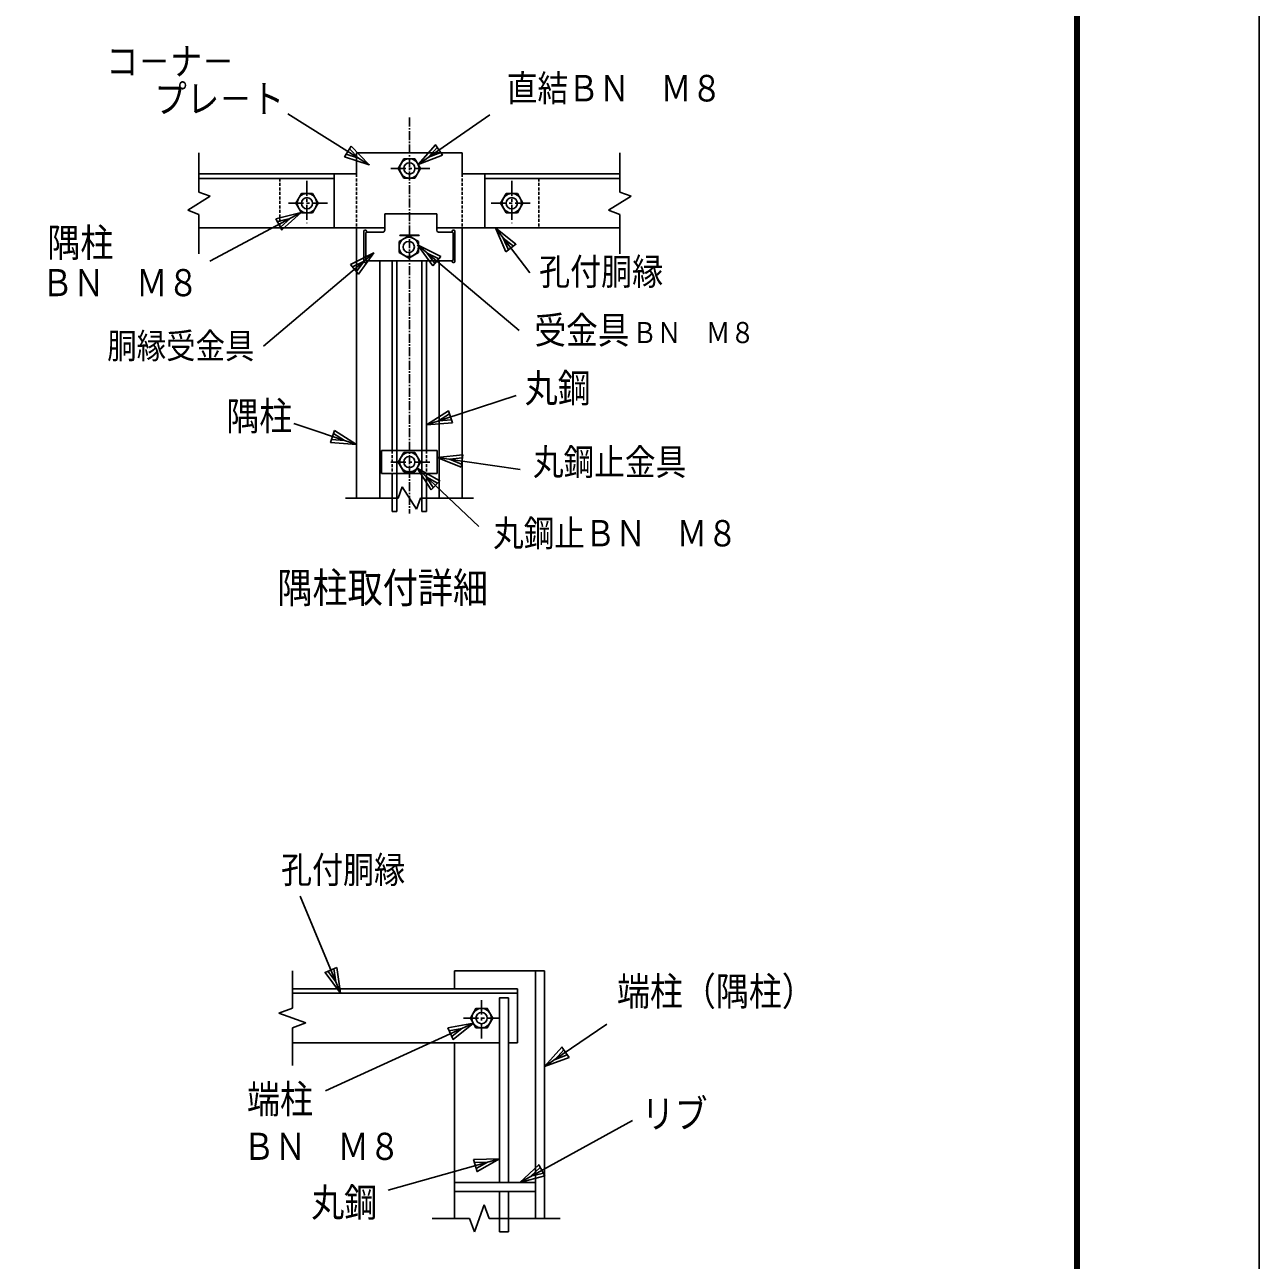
# Model space of a CAD drawing. Units: millimetres, scale not verified. Extents: x -4455 to 4455, y -3150 to 3150.
# Drawn here: x 2399 to 4455, y -399 to 1659 of the extents above; entities that cross this region are included whole.
import ezdxf
from ezdxf.enums import TextEntityAlignment as Align

# ---------------------------------------------------------------- set-up
doc = ezdxf.new("R2010")
doc.units = ezdxf.units.MM
doc.header["$LTSCALE"] = 20
for name, pattern in [('USER1', [1.125, 0.75, -0.125, 0.125, -0.125]), ('USER2', [2, 1.25, -0.25, 0.25, -0.25]), ('USER3', [0.375, 0.25, -0.125])]:
    doc.linetypes.add(name, pattern=pattern)
for name, color, linetype, lineweight in [('0-0_1', 7, 'Continuous', 25), ('0-2_0', 4, 'Continuous', 25), ('0-7_WAKU', 7, 'Continuous', 25)]:
    doc.layers.add(name, color=color, linetype=linetype, lineweight=lineweight)
doc.styles.add('ＭＳ ゴシック', font='')
doc.styles.get('ＭＳ ゴシック').set_extended_font_data('MS Gothic')

# ---------------------------------------------------------------- blocks, each defined once
blk = doc.blocks.new('C1')
at = {"layer": '0-0_1', "color": 4}
blk.add_line((149239.8, 63312.4), (147893.2, 66544.7), dxfattribs=at)
blk.add_lwpolyline([(149110.6, 64168.6), (149239.8, 63312.4), (148722.9, 64007.1)], close=True, dxfattribs=at)
blk.add_lwpolyline([(149013.7, 64128.2), (149078.3, 63700.1), (148819.8, 64047.5)], dxfattribs=at)
blk = doc.blocks.new('C2')
at = {"layer": '0-0_1', "color": 4}
blk.add_line((155209.2, 57012.4), (158967.7, 59078.5), dxfattribs=at)
blk.add_lwpolyline([(156046.5, 57233.1), (155209.2, 57012.4), (155844.1, 57601.1)], close=True, dxfattribs=at)
blk.add_lwpolyline([(155995.9, 57325.1), (155577.3, 57214.8), (155894.7, 57509.1)], dxfattribs=at)
blk = doc.blocks.new('C3')
at = {"layer": '0-0_1', "color": 4}
blk.add_line((154537.7, 57803.2), (150827.6, 56757.6), dxfattribs=at)
blk.add_lwpolyline([(153672.3, 57777.5), (154537.7, 57803.2), (153786.2, 57373.2)], close=True, dxfattribs=at)
blk.add_lwpolyline([(153700.8, 57676.4), (154133.5, 57689.3), (153757.7, 57474.3)], dxfattribs=at)
blk = doc.blocks.new('C4')
at = {"layer": '0-0_1', "color": 4}
blk.add_line((153663.4, 62317.5), (148739.3, 60062.2), dxfattribs=at)
blk.add_lwpolyline([(152812.2, 62158.7), (153663.4, 62317.5), (152987.1, 61776.8)], close=True, dxfattribs=at)
blk.add_lwpolyline([(152855.9, 62063.2), (153281.5, 62142.6), (152943.4, 61872.3)], dxfattribs=at)
blk = doc.blocks.new('C11')
at = {"layer": '0-0_1', "color": 4}
blk.add_line((156037.7, 60874.7), (158113.3, 62287.1), dxfattribs=at)
blk.add_lwpolyline([(156850.4, 61173.6), (156037.7, 60874.7), (156614.1, 61520.9)], close=True, dxfattribs=at)
blk.add_lwpolyline([(156791.3, 61260.4), (156385, 61111), (156673.1, 61434.1)], dxfattribs=at)
blk = doc.blocks.new('C60')
at = {"layer": '0-0_1', "color": 4}
blk.add_line((147929, 89326), (145433.4, 86952.5), dxfattribs=at)
blk.add_lwpolyline([(147175.6, 88899.2), (147929, 89326), (147465.1, 88594.9)], close=True, dxfattribs=at)
blk.add_lwpolyline([(147248, 88823.2), (147624.7, 89036.5), (147392.7, 88671)], dxfattribs=at)
blk = doc.blocks.new('C59')
at = {"layer": '0-0_1', "color": 4}
blk.add_line((149771.7, 81596.7), (147678.7, 82303.1), dxfattribs=at)
blk.add_lwpolyline([(149042.9, 82064.3), (149771.7, 81596.7), (148908.6, 81666.3)], close=True, dxfattribs=at)
blk.add_lwpolyline([(149009.3, 81964.8), (149373.7, 81731), (148942.2, 81765.8)], dxfattribs=at)
blk = doc.blocks.new('C58')
at = {"layer": '0-0_1', "color": 4}
blk.add_line((151790.7, 80814.7), (154604.2, 80500.2), dxfattribs=at)
blk.add_lwpolyline([(152602.2, 80512.7), (151790.7, 80814.7), (152648.9, 80930.1)], close=True, dxfattribs=at)
blk.add_lwpolyline([(152613.9, 80617), (152208.1, 80768.1), (152637.2, 80825.7)], dxfattribs=at)
blk = doc.blocks.new('C57')
at = {"layer": '0-0_1', "color": 4}
blk.add_line((152432.7, 81393.2), (154867.7, 82777.5), dxfattribs=at)
blk.add_lwpolyline([(153266.7, 81625.8), (152432.7, 81393.2), (153059.1, 81990.9)], close=True, dxfattribs=at)
blk.add_lwpolyline([(153214.8, 81717), (152797.8, 81600.8), (153111, 81899.6)], dxfattribs=at)
blk = doc.blocks.new('C61')
at = {"layer": '0-0_1', "color": 4}
blk.add_line((150198, 90916.6), (147478.4, 92614), dxfattribs=at)
blk.add_lwpolyline([(149596.6, 91539.5), (150198, 90916.6), (149374.2, 91183.2)], close=True, dxfattribs=at)
blk.add_lwpolyline([(149541, 91450.4), (149841.7, 91138.9), (149429.8, 91272.2)], dxfattribs=at)
blk = doc.blocks.new('C54')
at = {"layer": '0-0_1', "color": 4}
blk.add_line((151826.1, 90932.7), (154214.1, 92582.3), dxfattribs=at)
blk.add_lwpolyline([(152636.6, 91237.4), (151826.1, 90932.7), (152397.9, 91582.9)], close=True, dxfattribs=at)
blk.add_lwpolyline([(152576.9, 91323.8), (152171.7, 91171.4), (152457.6, 91496.6)], dxfattribs=at)
blk = doc.blocks.new('C56')
at = {"layer": '0-0_1', "color": 4}
blk.add_line((152102.2, 84612), (155089.1, 85592.4), dxfattribs=at)
blk.add_lwpolyline([(152965.8, 84674.4), (152102.2, 84612), (152834.8, 85073.5)], close=True, dxfattribs=at)
blk.add_lwpolyline([(152933, 84774.2), (152501.2, 84742.9), (152867.5, 84973.7)], dxfattribs=at)
blk = doc.blocks.new('C55')
at = {"layer": '0-0_1', "color": 4}
blk.add_line((154403.9, 88812.4), (155542.3, 87321.5), dxfattribs=at)
blk.add_lwpolyline([(154746.8, 88017.4), (154403.9, 88812.4), (155080.6, 88272.3)], close=True, dxfattribs=at)
blk.add_lwpolyline([(154830.2, 88081.1), (154658.8, 88478.6), (154997.1, 88208.5)], dxfattribs=at)

msp = doc.modelspace()

# ---------------------------------------------------------------- linework, layer by layer
at = {"layer": '0-0_1', "color": 4, "linetype": 'USER1'}
msp.add_line((3039.36, 1504.55), (3039.36, 845.2), dxfattribs=at)
at = {"layer": '0-0_1', "color": 4}
for p, q in [((2688.82, 1380.54), (2688.82, 1446.04)), ((3389.9, 1380.54), (3389.9, 1446.04)), ((2688.82, 1380.54), (2707.44, 1373.76)), ((3389.9, 1380.54), (3408.52, 1373.76)), ((2670.19, 1350.07), (2707.44, 1373.76)), ((3371.27, 1350.07), (3408.52, 1373.76)), ((2670.19, 1350.07), (2688.82, 1343.29)), ((2688.82, 1277.79), (2688.82, 1343.29)), ((3371.27, 1350.07), (3389.9, 1343.29)), ((3389.9, 1277.79), (3389.9, 1343.29)), ((2980, 1279.08), (2796.33, 1123.99)), ((3091.87, 1273.4), (3053, 1292.47)), ((3053, 1292.47), (3222.07, 1149.71)), ((3053, 1292.47), (3078.32, 1257.36)), ((2944.52, 1256), (2963.95, 1265.54)), ((2963.95, 1265.54), (2951.29, 1247.98)), ((3078.32, 1257.36), (3091.87, 1273.4)), ((3020.73, 870.66), (3027.51, 889.29)), ((3051.2, 852.04), (3027.51, 889.29)), ((3020.73, 870.66), (2932.69, 870.66)), ((3051.2, 852.04), (3057.98, 870.66)), ((3146.02, 870.66), (3057.98, 870.66)), ((2844.62, 20.79), (2844.62, 83.16)), ((2822.12, 12.6), (2844.62, 20.79)), ((2822.12, 12.6), (2867.12, -3.78)), ((2844.62, -11.97), (2867.12, -3.78)), ((2844.62, -74.34), (2844.62, -11.97)), ((3147.68, -351.84), (3164.06, -306.84)), ((3172.25, -329.34), (3164.06, -306.84)), ((3139.49, -329.34), (3077.12, -329.34)), ((3147.68, -351.84), (3139.49, -329.34)), ((3290.71, -329.34), (3172.25, -329.34))]:
    msp.add_line(p, q, dxfattribs=at)
at = {"layer": '0-0_1'}
for p, q in [((3127.4, 1446.04), (2951.32, 1446.04)), ((2951.32, 1446.04), (2951.32, 1410.66)), ((3127.39, 1446.04), (3127.39, 1410.66)), ((3127.4, 1446.04), (3127.4, 1410.66)), ((3030.05, 1435.98), (3020.73, 1419.85)), ((3048.67, 1435.98), (3030.05, 1435.98)), ((2951.32, 1410.66), (2688.82, 1410.66)), ((2913.82, 1403.16), (2688.82, 1403.16)), ((2913.82, 1410.66), (2913.81, 1320.66)), ((3020.73, 1419.85), (3030.05, 1403.73)), ((3030.05, 1403.73), (3048.67, 1403.73)), ((3127.39, 1410.66), (3389.9, 1410.66)), ((3164.89, 1410.66), (3164.9, 1320.66)), ((3164.89, 1403.16), (3389.9, 1403.16)), ((2850.19, 1361.91), (2859.51, 1345.79)), ((2887.44, 1361.91), (2878.13, 1378.04)), ((2878.13, 1345.79), (2887.44, 1361.91)), ((3191.27, 1361.91), (3200.58, 1378.04)), ((3200.58, 1345.79), (3191.27, 1361.91)), ((3200.58, 1378.04), (3219.21, 1378.04)), ((3219.21, 1378.04), (3228.52, 1361.91)), ((3228.52, 1361.91), (3219.21, 1345.79)), ((2859.51, 1345.79), (2878.13, 1345.79)), ((3219.21, 1345.79), (3200.58, 1345.79)), ((2998.46, 1320.66), (2688.82, 1320.66)), ((2951.31, 1320.66), (2951.32, 870.66)), ((3389.9, 1320.66), (3084.88, 1320.66)), ((3127.4, 1320.66), (3127.4, 870.66)), ((3038.41, 1307.68), (3022.28, 1298.37)), ((3054.54, 1298.37), (3038.41, 1307.68)), ((3022.28, 1279.74), (3038.41, 1270.43)), ((3038.41, 1270.43), (3054.54, 1279.74)), ((2989.88, 1265.93), (2989.88, 870.66)), ((3010.87, 1265.93), (3010.87, 949.7)), ((3018.37, 1265.93), (3018.37, 848.16)), ((3060.34, 1265.93), (3060.34, 848.16)), ((3067.84, 1265.93), (3067.84, 949.7)), ((3088.83, 1265.93), (3088.83, 870.66)), ((3085.73, 949.7), (2992.98, 949.7)), ((2992.98, 949.7), (2992.98, 911.62)), ((3085.73, 949.7), (3085.73, 911.62)), ((3030.05, 946.79), (3020.73, 930.66)), ((3020.73, 930.66), (3030.05, 914.53)), ((3048.67, 946.79), (3030.05, 946.79)), ((3085.73, 911.62), (2992.98, 911.62)), ((3010.87, 911.63), (3010.87, 848.16)), ((3030.05, 914.53), (3048.67, 914.53)), ((3067.84, 911.63), (3067.84, 848.16)), ((3018.37, 848.16), (3010.87, 848.16)), ((3060.34, 848.16), (3067.84, 848.16)), ((3114.62, 53.16), (3114.62, 83.16)), ((3114.62, 83.16), (3264.62, 83.16)), ((3249.62, -329.34), (3249.62, 83.16)), ((3264.62, -329.34), (3264.62, 83.16)), ((2844.62, 53.16), (3219.62, 53.16)), ((2844.62, 45.66), (3219.62, 45.66)), ((3219.62, -36.84), (3219.62, 53.16)), ((3204.62, -269.34), (3204.62, 38.16)), ((2844.62, -36.84), (3189.62, -36.84)), ((3114.62, -329.34), (3114.62, -36.84)), ((3204.62, -36.84), (3219.62, -36.84)), ((3114.62, -269.34), (3249.62, -269.34)), ((3114.62, -284.34), (3249.62, -284.34)), ((3189.62, -351.84), (3189.62, -284.34)), ((3204.62, -351.84), (3204.62, -284.34)), ((3189.62, -351.84), (3204.62, -351.84))]:
    msp.add_line(p, q, dxfattribs=at)
at = {"layer": '0-0_1', "linetype": 'USER3'}
for p, q in [((2823.81, 1403.16), (2823.82, 1320.66)), ((2951.32, 1410.66), (2951.31, 1320.66)), ((3127.39, 1410.66), (3127.4, 1320.66)), ((3254.9, 1403.16), (3254.89, 1320.66)), ((3010.87, 949.7), (3010.87, 911.63)), ((3067.84, 949.7), (3067.84, 911.63))]:
    msp.add_line(p, q, dxfattribs=at)
at = {"layer": '0-0_1', "color": 4, "linetype": 'USER2'}
for p, q in [((3073.6, 1419.85), (3005.64, 1419.85)), ((2868.82, 1399.18), (2868.82, 1328.85)), ((3209.9, 1399.18), (3209.9, 1328.85)), ((2903.06, 1361.91), (2835.1, 1361.91)), ((3175.66, 1361.91), (3243.61, 1361.91)), ((3073.6, 930.66), (3005.64, 930.66)), ((3159.62, -29.67), (3159.62, 34.41)), ((3129.62, 4.41), (3189.62, 4.41))]:
    msp.add_line(p, q, dxfattribs=at)
at = {"layer": '0-0_1'}
for points in [[(3048.67, 1403.73), (3057.98, 1419.85), (3048.67, 1435.98)], [(2878.13, 1378.04), (2859.51, 1378.04), (2850.19, 1361.91)], [(3048.67, 914.53), (3057.98, 930.66), (3048.67, 946.79)], [(3189.62, -269.34), (3189.62, 38.16), (3204.62, 38.16)]]:
    msp.add_lwpolyline(points, dxfattribs=at)
at = {"layer": '0-0_1', "color": 4}
msp.add_lwpolyline([(2941.13, 1260.02), (2980, 1279.08), (2954.68, 1243.97)], close=True, dxfattribs=at)
msp.add_lwpolyline([(3088.48, 1269.39), (3069.05, 1278.92), (3081.71, 1261.37)], dxfattribs=at)
at = {"layer": '0-0_1'}
msp.add_lwpolyline([(3178.25, 4.41), (3168.93, 20.54), (3150.31, 20.54), (3141, 4.41), (3150.31, -11.72), (3168.93, -11.72)], close=True, dxfattribs=at)
for centre, radius in [((3039.36, 1419.85), 16.13), ((3039.36, 1419.85), 9.31), ((2868.82, 1361.91), 16.13), ((2868.82, 1361.91), 9.31), ((3209.9, 1361.91), 16.13), ((3209.9, 1361.91), 9.31), ((3038.41, 1289.06), 16.13), ((3038.41, 1289.06), 9.31), ((3039.36, 930.66), 16.13), ((3039.36, 930.66), 9.31), ((3159.62, 4.41), 16.13), ((3159.62, 4.41), 9.31)]:
    msp.add_circle(centre, radius, dxfattribs=at)
at = {"layer": '0-2_0', "color": 7}
for p, q in [((3084.88, 1344), (2998.46, 1344)), ((2998.46, 1344), (2998.46, 1316.87)), ((3084.88, 1316.87), (3084.88, 1344)), ((2963.44, 1264.8), (2963.44, 1315.2)), ((2966.17, 1317.2), (2965.44, 1317.2)), ((2965.44, 1317.2), (2966.17, 1317.2)), ((2966.65, 1311.87), (2966.65, 1267.93)), ((2968.17, 1313.87), (2968.17, 1315.2)), ((2995.46, 1313.87), (2968.65, 1313.87)), ((3022.28, 1298.37), (3022.28, 1279.74)), ((3023.63, 1308.42), (3055.44, 1308.42)), ((3023.63, 1308.42), (3023.63, 1308.37)), ((3023.63, 1308.37), (3055.44, 1308.37)), ((3054.54, 1298.37), (3054.54, 1279.74)), ((3055.44, 1308.42), (3055.44, 1308.37)), ((3110.52, 1313.87), (3087.88, 1313.87)), ((3110.52, 1313.82), (3110.52, 1313.87)), ((3110.54, 1313.87), (3110.54, 1315.2)), ((3112.07, 1311.87), (3112.07, 1267.93)), ((3112.54, 1317.2), (3113.27, 1317.2)), ((3113.27, 1317.2), (3112.54, 1317.2)), ((3115.27, 1264.8), (3115.27, 1315.2)), ((2965.42, 1263.08), (2966.17, 1263.08)), ((2968.17, 1265.08), (2968.17, 1265.93)), ((2968.65, 1265.93), (3110.52, 1265.93)), ((3110.52, 1265.93), (3110.52, 1265.98)), ((3110.54, 1265.08), (3110.54, 1265.93)), ((3113.29, 1263.08), (3112.54, 1263.08))]:
    msp.add_line(p, q, dxfattribs=at)
for centre, radius, start, end in [((2965.44, 1315.2), 2, 90, 180), ((2966.17, 1315.2), 2, 0, 90), ((2968.65, 1311.87), 2, 90, 180), ((2995.46, 1316.87), 3, 270, 0), ((3087.88, 1316.87), 3, 180, 270), ((3110.07, 1311.87), 2, 0, 90), ((3112.54, 1315.2), 2, 90, 180), ((3113.27, 1315.2), 2, 0, 90), ((2965.42, 1265.08), 2, 188.18645, 270), ((2966.17, 1265.08), 2, 270, 0), ((2968.65, 1267.93), 2, 180, 270), ((3110.07, 1267.93), 2, 270, 0), ((3112.54, 1265.08), 2, 180, 270), ((3113.29, 1265.08), 2, 270, 351.81355)]:
    msp.add_arc(centre, radius, start, end, dxfattribs=at)
at = {"layer": '0-7_WAKU', "color": 3}
msp.add_lwpolyline([(-4455, 3150), (4455, 3150), (4455, -3150), (-4455, -3150)], close=True, dxfattribs=at)
at = {"layer": '0-7_WAKU'}
for points in [[(-4155, 2962.5), (4155, 2962.5), (4155, -2962.5), (-4155, -2962.5)], [(-4153.13, 2960.62), (4153.12, 2960.62), (4153.12, -2960.63), (-4153.13, -2960.63)], [(-4151.25, 2958.75), (4151.25, 2958.75), (4151.25, -2958.75), (-4151.25, -2958.75)], [(-4149.38, 2956.87), (4149.37, 2956.87), (4149.37, -2956.88), (-4149.38, -2956.88)], [(-4147.5, 2955), (4147.5, 2955), (4147.5, -2955), (-4147.5, -2955)]]:
    msp.add_lwpolyline(points, close=True, dxfattribs=at)

# ---------------------------------------------------------------- block references
at = {"layer": '0-2_0', "xscale": 0.05, "yscale": 0.05}
for name, p in [('C61', (-4537.26, -3119.96)), ('C54', (-4537.26, -3119.96)), ('C55', (-4537.26, -3119.96)), ('C56', (-4537.26, -3237.87)), ('C59', (-4537.26, -3119.96)), ('C1', (-4537.26, -3119.96)), ('C4', (-4537.26, -3119.96)), ('C11', (-4537.26, -3119.96)), ('C2', (-4537.26, -3119.96)), ('C3', (-4537.26, -3119.96))]:
    msp.add_blockref(name, p, dxfattribs=at)
for name, p, rotation in [('C60', (-5464.48, -971.39), 344.43451), ('C57', (-5428.91, 2406.73), 322.11462), ('C58', (-5440.79, 2261.13), 323.00048)]:
    msp.add_blockref(name, p, dxfattribs=dict(at, rotation=rotation))

# ---------------------------------------------------------------- texts
at = {"layer": '0-0_1', "color": 4, "style": 'ＭＳ ゴシック', "width": 0.85}
for s, height, p in [('コ－ナ－', 45.89, (2534.46, 1561.59)), ('プレ－ト', 46.63, (2614.57, 1498.73)), ('直結ＢＮ\u3000Ｍ８', 44.2, (3201.5, 1518.17)), ('隅柱', 47.36, (2436.43, 1258.42)), ('孔付胴縁', 44.57, (3255.35, 1212.35)), ('ＢＮ\u3000Ｍ８', 45.16, (2426.94, 1193.49)), ('受金具', 45.45, (3247.78, 1114.05)), ('ＢＮ\u3000Ｍ８', 35.18, (3410.82, 1118.28)), ('胴縁受金具', 42.29, (2536.12, 1090.4)), ('丸鋼', 47.36, (3231.54, 1015.89)), ('隅柱', 47.36, (2734.37, 969.34)), ('丸鋼止金具', 44.05, (3245.13, 895.57)), ('丸鋼止ＢＮ\u3000Ｍ８', 43.92, (3178.87, 776.99)), ('隅柱取付詳細', 50.44, (2819.48, 680.96)), ('孔付胴縁', 44.57, (2825.52, 215.83)), ('端柱（隅柱）', 47.36, (3385.12, 11.21)), ('端柱', 47.36, (2768.87, -168.53)), ('リブ', 47.36, (3426.13, -192.89)), ('ＢＮ\u3000Ｍ８', 45.16, (2762.61, -245.38)), ('丸鋼', 47.36, (2875.9, -340.68))]:
    msp.add_text(s, height=height, dxfattribs=at).set_placement(p, align=Align.BOTTOM_LEFT)

doc.saveas('drawing.dxf')
